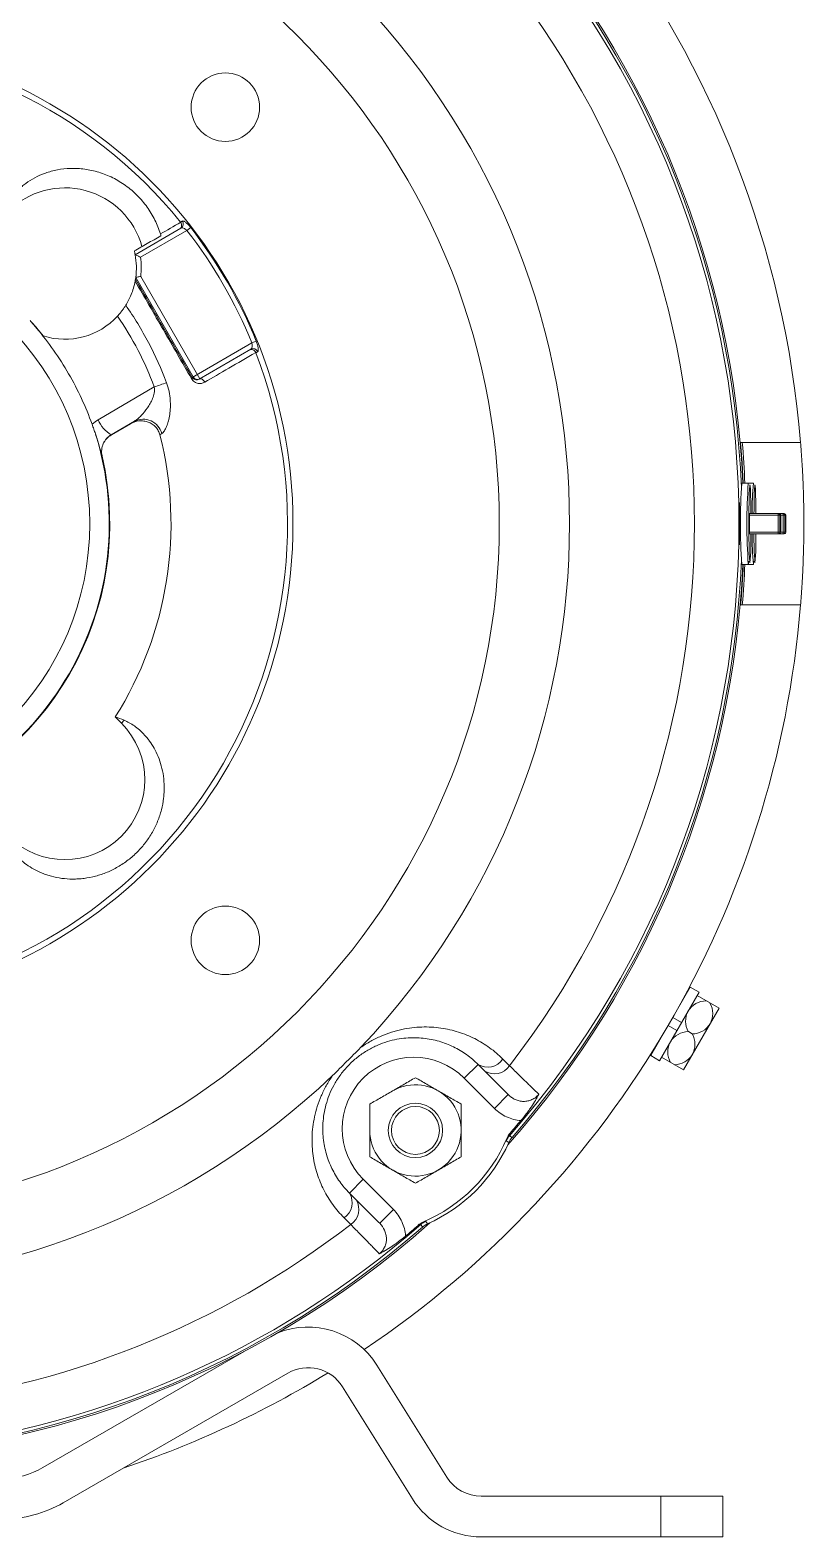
# Paper-space layout '_Right' of a CAD drawing. Header units: inches. Extents: x -10.5 to 6.1, y -6.2 to 9.6.
# Drawn here: x 1.36 to 6.13, y -6.23 to 3.04 of the extents above; entities that cross this region are included whole.
import ezdxf

# ---------------------------------------------------------------- set-up
doc = ezdxf.new("R2010")
doc.units = ezdxf.units.IN
doc.header["$MEASUREMENT"] = 0

psp = doc.layouts.new('_Right')

# ---------------------------------------------------------------- linework, layer by layer
at = {"color": 7, "linetype": 'Continuous', "lineweight": 15}
for p, q in [((2.2868, 1.8567), (2.2974, 1.8628)), ((2.0076, 1.6556), (2.2899, 1.8186)), ((2.3267, 1.8052), (2.0406, 1.64)), ((2.3267, 1.8052), (2.3496, 1.8229)), ((2.0095, 1.505), (2.0111, 1.5157)), ((2.3646, 0.9033), (2.0111, 1.5157)), ((2.0421, 1.522), (2.4056, 0.8923)), ((2.7267, 1.1124), (2.7535, 1.1233)), ((2.359, 0.9001), (2.7267, 1.1124)), ((2.7199, 1.0738), (2.4011, 0.8898)), ((2.762, 1.0582), (2.7514, 1.0521)), ((1.7804, 0.6399), (2.1255, 0.8415)), ((2.003, 0.6309), (1.8599, 0.5473)), ((1.8611, 0.5467), (1.9798, 0.6152)), ((1.8599, 0.5473), (1.8611, 0.5467)), ((6.1046, 0.5), (5.7327, 0.5)), ((5.8139, 0.25), (5.743, 0.25)), ((5.7897, 0.0525), (5.7897, -0.0525)), ((6.0143, 0.0525), (5.7897, 0.0525)), ((5.79, 0.0625), (6.0043, 0.0625)), ((5.9671, -0.0525), (5.9671, 0.0525)), ((5.9774, 0.0525), (5.9774, -0.0525)), ((5.9834, -0.0525), (5.9834, 0.0525)), ((5.9834, -0.0525), (5.9834, 0.0525)), ((5.998, -0.0525), (5.998, 0.0525)), ((6.0083, 0.0525), (6.0083, -0.0525)), ((6.0143, -0.0525), (6.0143, 0.0525)), ((6.0143, -0.0525), (6.0143, 0.0525)), ((5.7897, -0.0525), (6.0143, -0.0525)), ((6.0043, -0.0625), (5.79, -0.0625)), ((5.743, -0.25), (5.8139, -0.25)), ((6.1046, -0.5), (5.7327, -0.5)), ((1.8848, -1.189), (1.923, -1.2272)), ((1.9408, -1.2094), (1.923, -1.2272)), ((5.3391, -3.0017), (5.4258, -2.8514)), ((5.4795, -2.8824), (5.4258, -2.8514)), ((5.236, -3.3042), (5.4795, -2.8824)), ((5.3666, -2.954), (5.3658, -2.9536)), ((5.6026, -2.9818), (5.4673, -2.9036)), ((5.3188, -3.0375), (5.3722, -3.0683)), ((5.6026, -2.9818), (5.3836, -3.3611)), ((5.1823, -3.2732), (5.2691, -3.1229)), ((5.2899, -3.0875), (5.3433, -3.1183)), ((5.4373, -3.1392), (5.4136, -3.1255)), ((5.2408, -3.1701), (5.2416, -3.1706)), ((4.1189, -3.3269), (4.034, -3.4118)), ((4.1599, -3.3679), (4.1189, -3.3269)), ((4.2709, -3.2939), (4.3119, -3.335)), ((5.1823, -3.2732), (5.236, -3.3042)), ((5.3836, -3.3611), (5.2483, -3.283)), ((4.2203, -3.598), (4.034, -3.4118)), ((4.3051, -3.5132), (4.2203, -3.598)), ((4.309, -3.8067), (4.2929, -3.7968)), ((4.3122, -3.7665), (4.3282, -3.7768)), ((3.3269, -4.1189), (3.4118, -4.034)), ((3.4118, -4.034), (3.598, -4.2203)), ((3.3269, -4.1189), (3.3679, -4.1599)), ((3.5132, -4.3051), (3.598, -4.2203)), ((3.335, -4.3119), (3.2939, -4.2709)), ((3.7768, -4.3282), (3.7665, -4.3122)), ((3.7968, -4.2929), (3.8067, -4.309)), ((2.678, -5.0934), (1.4402, -5.808)), ((3.9266, -5.867), (3.4962, -5.1782)), ((1.5652, -6.0245), (2.9472, -5.2267)), ((3.2842, -5.3107), (3.7146, -5.9995)), ((5.625, -5.9845), (4.1386, -5.9845)), ((5.245, -6.2345), (5.245, -5.9845)), ((5.625, -5.9845), (5.625, -6.2345)), ((4.1386, -6.2345), (5.625, -6.2345))]:
    psp.add_line(p, q, dxfattribs=at)
at = {"color": 7, "linetype": 'Continuous', "lineweight": 15, "flags": 128}
for points in [[(1.4028, 1.2032), (1.4227, 1.1796), (1.4422, 1.1556)], [(2.4011, 0.8898), (2.4053, 0.8914), (2.4099, 0.8918), (2.4149, 0.8909), (2.4199, 0.8888), (2.4247, 0.8856), (2.4291, 0.8814), (2.433, 0.8765), (2.4361, 0.8709)], [(5.7356, 0.5), (5.7451, 0.3752), (5.7519, 0.2502), (5.7519, 0.25)], [(5.799, 0.0625), (5.7989, 0.0851), (5.7981, 0.1363), (5.7971, 0.1796), (5.7959, 0.2125), (5.7945, 0.233), (5.793, 0.24), (5.7915, 0.233), (5.7901, 0.2125), (5.7888, 0.1796), (5.7878, 0.1363), (5.7871, 0.0851), (5.7867, 0.0289), (5.7867, -0.0289), (5.7871, -0.0851), (5.7878, -0.1363), (5.7888, -0.1796), (5.7901, -0.2125), (5.7915, -0.233), (5.793, -0.24), (5.793, -0.24)], [(5.8299, 0.0625), (5.8297, 0.0851), (5.829, 0.1363), (5.828, 0.1796), (5.8268, 0.2125), (5.8254, 0.233), (5.8239, 0.24), (5.8224, 0.233), (5.8209, 0.2125), (5.8197, 0.1796), (5.8187, 0.1363), (5.818, 0.0851), (5.8178, 0.0625)], [(5.7855, -0.2306), (5.7845, -0.2427), (5.783, -0.25)], [(5.8164, -0.2306), (5.8154, -0.2427), (5.8139, -0.25)]]:
    psp.add_lwpolyline(points, dxfattribs=at)
at = {"color": 7, "linetype": 'Continuous', "lineweight": 15}
for centre, radius in [((0, 0), 4.2493), ((0, 0), 2.9794), ((2.5633, 2.5633), 0.2109), ((0, 0), 1.7281), ((2.5633, -2.5633), 0.2109), ((3.7335, -3.7335), 0.1672), ((3.7335, -3.7335), 0.1475)]:
    psp.add_circle(centre, radius, dxfattribs=at)
for centre, radius, start, end in [((0, 0), 6.125, 4.68242, 70.31758), ((0, 0), 5.7545, 2.48996, 41.61583), ((0, 0), 5.7255, 318.86442, 41.13558), ((0, 0), 5.7443, 2.21642, 41.10791), ((0, 0), 5.4511, 322.27998, 37.72002), ((0, 0), 4.682, 316.49022, 43.50978), ((0, 0), 2.9457, 39.0741, 140.9259), ((1.5751, 1.5751), 0.492, 15.36974, 135), ((2.2745, 1.844), 0.0297, 301.23979, 39.49182), ((0, 0), 2.9448, 22.1933, 37.8067), ((0, 0), 2.9738, 22.1933, 37.8067), ((1.5751, 1.5751), 0.44, 352.24429, 10.54911), ((1.5751, 1.5751), 0.47, 353.51402, 7.94025), ((1.5751, 1.5751), 0.44, 252.41685, 317.43072), ((0, 0), 2.9457, 279.0741, 20.9259), ((2.7342, 1.0478), 0.0297, 20.50818, 118.76021), ((2.8069, -1.0003), 1.9638, 107.96769, 110.30381), ((2.3492, 0.9018), 0.00996, 299.54707, 350.4034), ((2.3906, 0.9183), 0.03, 209.99564, 299.99564), ((1.9556, 0.7099), 0.1887, 201.76563, 239.50636), ((2.0563, 0.524), 0.1194, 14.92221, 116.51944), ((0, 0), 1.8481, 282.5699, 17.4301), ((0, 0), 2.2285, 327.75533, 14.19478), ((0, 0), 5.7672, 2.48449, 4.97367), ((0, 0), 1.8515, 287.01203, 12.98797), ((9.4316, 0), 3.6971, 176.12265, 183.87735), ((9.156, 0), 3.3823, 175.76115, 184.23885), ((7.6229, 0.095), 1.8157, 175.10309, 181.02585), ((5.8854, 0.055), 0.0957, 175.50564, 181.49539), ((6.0628, 0.055), 0.0957, 175.50564, 181.49539), ((5.9674, 0.0525), 0.01, 359.99018, 89.99018), ((5.9734, 0.0525), 0.01, 359.99018, 89.99018), ((6.0937, 0.055), 0.0957, 175.50564, 181.49539), ((5.9983, 0.0525), 0.01, 359.99018, 89.99018), ((6.0043, 0.0525), 0.01, 359.99018, 89.99018), ((5.8854, -0.055), 0.0957, 178.50461, 184.49436), ((4.0728, -0.0924), 1.7265, 355.09445, 0.99114), ((7.6229, -0.095), 1.8157, 178.97415, 184.89691), ((7.544, -0.0924), 1.7265, 179.00886, 184.90555), ((4.1037, -0.0924), 1.7265, 355.09445, 0.99114), ((6.0628, -0.055), 0.0957, 178.50461, 184.49436), ((5.9674, -0.0525), 0.01, 270.00982, 0.00982), ((5.9734, -0.0525), 0.01, 270.00982, 0.00982), ((6.0937, -0.055), 0.0957, 178.50461, 184.49436), ((5.9983, -0.0525), 0.01, 270.00982, 0.00982), ((6.0043, -0.0525), 0.01, 270.00982, 0.00982), ((0, 0), 5.7545, 318.38417, 357.51004), ((0, 0), 5.7443, 318.89209, 357.78358), ((0, 0), 5.7573, 355.01783, 357.51127), ((0, 0), 5.7672, 355.02633, 357.51551), ((0, 0), 6.125, 303.92408, 355.31758), ((1.5751, -1.5751), 0.492, 225, 45), ((5.5241, -3.0666), 0.1308, 90.44895, 148.58948), ((5.433, -3.014), 0.1308, 331.41052, 29.55105), ((5.5273, -3.061), 0.1308, 151.41052, 209.55105), ((5.4146, -3.2563), 0.1308, 90.44895, 148.58948), ((5.4362, -3.0085), 0.1308, 270.44895, 328.58948), ((5.3235, -3.2037), 0.1308, 331.41052, 29.55105), ((5.4178, -3.2507), 0.1308, 151.41052, 209.55105), ((3.7229, -3.7229), 0.44, 45, 225), ((4.1782, -3.2335), 0.1106, 237.58041, 326.93437), ((4.2192, -3.2746), 0.1106, 237.56634, 326.89273), ((5.3267, -3.1981), 0.1308, 270.44895, 328.58948), ((0, 0), 4.682, 226.49022, 313.50978), ((3.7335, -3.7335), 0.2813, 180, 120), ((0, 0), 5.7182, 319.0282, 320.04144), ((3.4012, -3.4012), 0.973, 293.1602, 336.8398), ((4.4026, -3.8454), 0.12, 138.87039, 156.07125), ((3.4012, -3.4012), 0.9943, 294.06943, 335.93057), ((3.2335, -4.1782), 0.1106, 303.06563, 32.41959), ((3.2746, -4.2192), 0.1106, 303.10727, 32.43366), ((0, 0), 5.7545, 228.38417, 311.61583), ((0, 0), 5.7443, 228.89209, 311.10791), ((0, 0), 5.7255, 275.49741, 311.13558), ((0, 0), 5.4511, 275.8058, 307.72002), ((0, 0), 5.7182, 309.95856, 310.9718), ((3.8454, -4.4026), 0.12, 113.92875, 131.12961), ((3.0722, -5.4432), 0.5, 32, 112.30976), ((0, 0), 6.125, 288.40473, 301.44398), ((3.0722, -5.4432), 0.25, 32, 120), ((1.1902, -5.375), 0.5, 270, 300), ((4.1386, -5.7345), 0.25, 212, 270), ((1.1902, -5.375), 0.75, 270, 300), ((4.1386, -5.7345), 0.5, 212, 270)]:
    psp.add_arc(centre, radius, start, end, dxfattribs=at)
for points, knots in [([(1.2094, 1.9408), (1.22, 1.9655), (1.2348, 1.9914), (1.2654, 2.0306), (1.277, 2.0437), (1.2969, 2.0631), (1.3039, 2.0695), (1.3189, 2.0822), (1.3268, 2.0886), (1.3685, 2.1193), (1.4081, 2.1412), (1.4786, 2.1662), (1.5034, 2.1729), (1.5552, 2.1827), (1.5822, 2.1857), (1.6245, 2.1869), (1.6389, 2.1867), (1.6679, 2.1852), (1.6824, 2.1838), (1.7259, 2.178), (1.755, 2.1717), (1.7985, 2.1584), (1.8131, 2.1533), (1.8417, 2.1419), (1.8558, 2.1357), (1.8972, 2.1152), (1.9237, 2.0993), (1.962, 2.0718), (1.9745, 2.0621), (1.9983, 2.0418), (2.0098, 2.0312), (2.0429, 1.9981), (2.0631, 1.9742), (2.0998, 1.923), (2.1157, 1.8963), (2.1361, 1.8549), (2.1423, 1.8409), (2.1536, 1.8124), (2.1586, 1.7978), (2.1631, 1.7832)], [0, 0, 0, 0, 0.125, 0.125, 0.1875, 0.1875, 0.21875, 0.21875, 0.25, 0.25, 0.375, 0.375, 0.4375, 0.4375, 0.5, 0.5, 0.53125, 0.53125, 0.5625, 0.5625, 0.625, 0.625, 0.65625, 0.65625, 0.6875, 0.6875, 0.75, 0.75, 0.78125, 0.78125, 0.8125, 0.8125, 0.875, 0.875, 0.9375, 0.9375, 0.96875, 0.96875, 1, 1, 1, 1]), ([(2.2882, 1.8548), (2.2906, 1.8512), (2.2923, 1.8472), (2.2941, 1.8391), (2.2942, 1.835), (2.2923, 1.8237), (2.2881, 1.8175), (2.2823, 1.8142)], [0, 0, 0, 0, 0.25, 0.25, 0.5, 0.5, 1, 1, 1, 1]), ([(2.3496, 1.8229), (2.3445, 1.8295), (2.3391, 1.8356), (2.3312, 1.8437), (2.3285, 1.8462), (2.3234, 1.8508), (2.3209, 1.8529), (2.3161, 1.8565), (2.3138, 1.8581), (2.3095, 1.8606), (2.3075, 1.8616), (2.3021, 1.8637), (2.2993, 1.8639), (2.2974, 1.8628)], [0, 0, 0, 0, 0.25, 0.25, 0.375, 0.375, 0.5, 0.5, 0.625, 0.625, 0.75, 0.75, 1, 1, 1, 1]), ([(2.0027, 1.6788), (2.0283, 1.6934), (2.0548, 1.7085), (2.1095, 1.7398), (2.1377, 1.7558), (2.1667, 1.7724)], [0, 0, 0, 0, 0.5, 0.5, 1, 1, 1, 1]), ([(2.2899, 1.8186), (2.2936, 1.8207), (2.2994, 1.8206), (2.3094, 1.8172), (2.3129, 1.8155), (2.3199, 1.8111), (2.3235, 1.8083), (2.3267, 1.8052)], [0, 0, 0, 0, 0.5, 0.5, 0.75, 0.75, 1, 1, 1, 1]), ([(2.0076, 1.6556), (2.0076, 1.6556), (2.0076, 1.656), (2.0072, 1.6577), (2.007, 1.6591), (2.0062, 1.663), (2.0057, 1.6655), (2.0044, 1.6716), (2.0036, 1.6751), (2.0027, 1.6788)], [0, 0, 0, 0, 0.25, 0.25, 0.5, 0.5, 0.75, 0.75, 1, 1, 1, 1]), ([(2.0076, 1.6556), (2.0076, 1.6556), (2.0087, 1.6551), (2.0126, 1.6533), (2.0153, 1.6521), (2.0249, 1.6476), (2.0328, 1.6438), (2.0406, 1.64)], [0, 0, 0, 0, 0.25, 0.25, 0.5, 0.5, 1, 1, 1, 1]), ([(2.0075, 1.4937), (2.0018, 1.4633), (1.9933, 1.4357), (1.9731, 1.3855), (1.9616, 1.3636), (1.9497, 1.3442)], [0, 0, 0, 0, 0.5, 0.5, 1, 1, 1, 1]), ([(2.0075, 1.4937), (2.0081, 1.4967), (2.0085, 1.4993), (2.0092, 1.5035), (2.0094, 1.5048), (2.0095, 1.505)], [0, 0, 0, 0, 0.5, 0.5, 1, 1, 1, 1]), ([(2.3541, 0.8931), (2.297, 0.9923), (2.2396, 1.092), (2.1526, 1.2426), (2.1235, 1.2931), (2.0654, 1.3937), (2.0364, 1.4438), (2.0075, 1.4937)], [0, 0, 0, 0, 0.5, 0.5, 0.75, 0.75, 1, 1, 1, 1]), ([(2.0095, 1.505), (2.0384, 1.4546), (2.0674, 1.4041), (2.1257, 1.3028), (2.1551, 1.2519), (2.2136, 1.1507), (2.2428, 1.1003), (2.301, 0.9999), (2.33, 0.9499), (2.359, 0.9001)], [0, 0, 0, 0, 0.25, 0.25, 0.5, 0.5, 0.75, 0.75, 1, 1, 1, 1]), ([(2.0111, 1.5157), (2.0111, 1.5157), (2.012, 1.5159), (2.0154, 1.5166), (2.0177, 1.517), (2.0264, 1.5188), (2.0343, 1.5204), (2.0421, 1.522)], [0, 0, 0, 0, 0.25, 0.25, 0.5, 0.5, 1, 1, 1, 1]), ([(1.9497, 1.3442), (1.9471, 1.3401), (1.9442, 1.3355), (1.9374, 1.3254), (1.9335, 1.3198), (1.925, 1.3082), (1.9204, 1.3023), (1.9103, 1.29), (1.9049, 1.2837), (1.8991, 1.2774)], [0, 0, 0, 0, 0.25, 0.25, 0.5, 0.5, 0.75, 0.75, 1, 1, 1, 1]), ([(1.9497, 1.3442), (2.0014, 1.2707), (2.0483, 1.1941), (2.1326, 1.0345), (2.1695, 0.9522), (2.2011, 0.8677)], [0, 0, 0, 0, 0.5, 0.5, 1, 1, 1, 1]), ([(1.4012, 1.2027), (1.3942, 1.211), (1.3874, 1.2191), (1.3741, 1.2351), (1.3675, 1.2429), (1.361, 1.2502)], [0, 0, 0, 0, 0.5, 0.5, 1, 1, 1, 1]), ([(1.361, 1.2502), (1.3676, 1.243), (1.3745, 1.2354), (1.3885, 1.2196), (1.3956, 1.2115), (1.4028, 1.2032)], [0, 0, 0, 0, 0.5, 0.5, 1, 1, 1, 1]), ([(2.1255, 0.8415), (2.0968, 0.9186), (2.0635, 0.9937), (1.9877, 1.1398), (1.9455, 1.21), (1.8991, 1.2774)], [0, 0, 0, 0, 0.5, 0.5, 1, 1, 1, 1]), ([(1.7421, 0.6122), (1.7037, 0.7196), (1.6557, 0.8232), (1.5404, 1.0228), (1.4747, 1.116), (1.4012, 1.2027)], [0, 0, 0, 0, 0.5, 0.5, 1, 1, 1, 1]), ([(2.762, 1.0582), (2.7638, 1.0593), (2.7651, 1.0619), (2.7663, 1.0695), (2.7662, 1.0746), (2.7651, 1.0835), (2.7645, 1.0868), (2.7631, 1.0935), (2.7623, 1.097), (2.7602, 1.1043), (2.7591, 1.1081), (2.7565, 1.1157), (2.755, 1.1195), (2.7535, 1.1233)], [0, 0, 0, 0, 0.25, 0.25, 0.5, 0.5, 0.625, 0.625, 0.75, 0.75, 0.875, 0.875, 1, 1, 1, 1]), ([(2.7504, 1.0543), (2.6927, 1.0207), (2.6376, 0.9885), (2.5324, 0.9272), (2.4825, 0.8981), (2.4361, 0.8709)], [0, 0, 0, 0, 0.5, 0.5, 1, 1, 1, 1]), ([(2.7504, 1.0543), (2.7485, 1.0582), (2.7459, 1.0616), (2.7398, 1.0672), (2.7362, 1.0694), (2.7255, 1.0734), (2.7181, 1.0728), (2.7123, 1.0694)], [0, 0, 0, 0, 0.25, 0.25, 0.5, 0.5, 1, 1, 1, 1]), ([(2.7267, 1.1124), (2.7289, 1.1036), (2.7291, 1.0948), (2.7264, 1.0811), (2.7236, 1.076), (2.7199, 1.0738)], [0, 0, 0, 0, 0.5, 0.5, 1, 1, 1, 1]), ([(2.1255, 0.8415), (2.1267, 0.8351), (2.1271, 0.8289), (2.1269, 0.8165), (2.1261, 0.8103), (2.1229, 0.7924), (2.1193, 0.7812), (2.1109, 0.76), (2.1059, 0.7498), (2.0952, 0.7306), (2.0895, 0.7215), (2.0715, 0.6954), (2.0584, 0.6795), (2.0381, 0.6587), (2.0313, 0.6523), (2.0173, 0.6406), (2.0102, 0.6353), (2.003, 0.6309)], [0, 0, 0, 0, 0.0625, 0.0625, 0.125, 0.125, 0.25, 0.25, 0.375, 0.375, 0.5, 0.5, 0.75, 0.75, 0.875, 0.875, 1, 1, 1, 1]), ([(2.1717, 0.5548), (2.1773, 0.5589), (2.1826, 0.5649), (2.1925, 0.5798), (2.197, 0.5887), (2.2032, 0.6038), (2.2052, 0.6091), (2.2089, 0.6204), (2.2106, 0.6263), (2.2155, 0.6447), (2.2182, 0.6579), (2.2223, 0.6858), (2.2238, 0.7005), (2.225, 0.7318), (2.2248, 0.7479), (2.2229, 0.7729), (2.2219, 0.7813), (2.2195, 0.7985), (2.218, 0.8072), (2.2125, 0.8332), (2.2076, 0.8505), (2.2011, 0.8677)], [0, 0, 0, 0, 0.125, 0.125, 0.25, 0.25, 0.3125, 0.3125, 0.375, 0.375, 0.5, 0.5, 0.625, 0.625, 0.75, 0.75, 0.8125, 0.8125, 0.875, 0.875, 1, 1, 1, 1]), ([(2.3541, 0.8931), (2.3591, 0.8843), (2.3659, 0.8776), (2.38, 0.8682), (2.3874, 0.8654), (2.4019, 0.8625), (2.4092, 0.8625), (2.4231, 0.8649), (2.4298, 0.8672), (2.4361, 0.8709)], [0, 0, 0, 0, 0.25, 0.25, 0.5, 0.5, 0.75, 0.75, 1, 1, 1, 1]), ([(2.4011, 0.8898), (2.3981, 0.888), (2.395, 0.8869), (2.3884, 0.8855), (2.385, 0.8853), (2.378, 0.8861), (2.3744, 0.887), (2.3687, 0.89), (2.3668, 0.8913), (2.3638, 0.8939), (2.3629, 0.8949), (2.3609, 0.8972), (2.3599, 0.8985), (2.359, 0.9001)], [0, 0, 0, 0, 0.25, 0.25, 0.5, 0.5, 0.75, 0.75, 0.875, 0.875, 0.9375, 0.9375, 1, 1, 1, 1]), ([(1.7632, 0.5536), (1.7602, 0.5629), (1.7567, 0.5723), (1.7496, 0.5918), (1.7458, 0.6019), (1.7421, 0.6122)], [0, 0, 0, 0, 0.5, 0.5, 1, 1, 1, 1]), ([(2.1604, 0.5465), (2.1581, 0.5556), (2.1547, 0.5642), (2.1459, 0.5806), (2.1404, 0.5884), (2.1278, 0.6021), (2.1206, 0.6082), (2.105, 0.6185), (2.0967, 0.6226), (2.0791, 0.629), (2.07, 0.6311), (2.0515, 0.6333), (2.042, 0.6333), (2.0142, 0.6305), (1.9961, 0.6246), (1.9798, 0.6152)], [0, 0, 0, 0, 0.125, 0.125, 0.25, 0.25, 0.375, 0.375, 0.5, 0.5, 0.625, 0.625, 0.75, 0.75, 1, 1, 1, 1]), ([(1.7632, 0.5536), (1.7679, 0.5394), (1.772, 0.5263), (1.7797, 0.5017), (1.7832, 0.4901), (1.7898, 0.468), (1.7928, 0.4575), (1.7972, 0.442), (1.7986, 0.4368), (1.8014, 0.4265), (1.8028, 0.4213), (1.8042, 0.4161)], [0, 0, 0, 0, 0.25, 0.25, 0.5, 0.5, 0.75, 0.75, 0.875, 0.875, 1, 1, 1, 1]), ([(1.8599, 0.5473), (1.8492, 0.541), (1.8396, 0.5331), (1.8232, 0.5146), (1.8164, 0.504), (1.8064, 0.4813), (1.803, 0.4689), (1.8004, 0.4438), (1.801, 0.4308), (1.8038, 0.418)], [0, 0, 0, 0, 0.25, 0.25, 0.5, 0.5, 0.75, 0.75, 1, 1, 1, 1]), ([(1.8611, 0.5467), (1.8502, 0.5404), (1.8405, 0.5325), (1.8236, 0.5138), (1.8167, 0.5032), (1.809, 0.486), (1.8069, 0.48), (1.8037, 0.4679), (1.8025, 0.4618), (1.8012, 0.4493), (1.801, 0.443), (1.8016, 0.4304), (1.8025, 0.4242), (1.8038, 0.418)], [0, 0, 0, 0, 0.25, 0.25, 0.5, 0.5, 0.625, 0.625, 0.75, 0.75, 0.875, 0.875, 1, 1, 1, 1]), ([(6.1046, 0.5), (6.1046, 0.5), (6.1048, 0.4968), (6.1056, 0.4872), (6.1059, 0.4833), (6.1067, 0.4737), (6.1071, 0.4682), (6.1085, 0.4493), (6.1096, 0.434), (6.1115, 0.4068), (6.1121, 0.397), (6.1135, 0.3761), (6.1141, 0.3651), (6.1161, 0.3305), (6.1174, 0.3053), (6.1193, 0.2644), (6.1199, 0.2502), (6.121, 0.2213), (6.1221, 0.1918), (6.1229, 0.1612), (6.1236, 0.1299), (6.124, 0.1138), (6.1247, 0.0654), (6.125, 0.033), (6.125, -0.016), (6.1249, -0.0323), (6.1247, -0.0651), (6.1245, -0.0814), (6.1237, -0.1295), (6.123, -0.1607), (6.1215, -0.2061), (6.121, -0.2211), (6.1199, -0.2501), (6.1193, -0.2641), (6.1175, -0.3047), (6.1162, -0.33), (6.1135, -0.3767), (6.1121, -0.3974), (6.1103, -0.4245), (6.1097, -0.4329), (6.1086, -0.4484), (6.108, -0.4555), (6.1066, -0.4744), (6.1059, -0.4839), (6.1048, -0.4967), (6.1046, -0.5), (6.1046, -0.5)], [0, 0, 0, 0, 0.0625, 0.0625, 0.09375, 0.09375, 0.125, 0.125, 0.1875, 0.1875, 0.21875, 0.21875, 0.25, 0.25, 0.3125, 0.3125, 0.34375, 0.34375, 0.375, 0.40625, 0.40625, 0.4375, 0.4375, 0.5, 0.5, 0.53125, 0.53125, 0.5625, 0.5625, 0.625, 0.625, 0.65625, 0.65625, 0.6875, 0.6875, 0.75, 0.75, 0.8125, 0.8125, 0.84375, 0.84375, 0.875, 0.875, 0.9375, 0.9375, 1, 1, 1, 1]), ([(5.7277, 0.1299), (5.7277, 0.1299), (5.7277, 0.1296), (5.7277, 0.1292), (5.7277, 0.1289), (5.7277, 0.1281), (5.7277, 0.1276), (5.7277, 0.1259), (5.7277, 0.1247), (5.7277, 0.1212), (5.7277, 0.1187), (5.7277, 0.1113), (5.7278, 0.1062), (5.7278, 0.0905), (5.7279, 0.0797), (5.728, 0.0576), (5.728, 0.0463), (5.728, 0.0232), (5.7281, 0.0115), (5.7281, -0.0117), (5.728, -0.0233), (5.728, -0.0463), (5.728, -0.0578), (5.7279, -0.0799), (5.7278, -0.0906), (5.7278, -0.1061), (5.7277, -0.1112), (5.7277, -0.1186), (5.7277, -0.1211), (5.7277, -0.1246), (5.7277, -0.1258), (5.7277, -0.1275), (5.7277, -0.1281), (5.7277, -0.1289), (5.7277, -0.1291), (5.7277, -0.1296), (5.7277, -0.1299), (5.7277, -0.1299)], [0, 0, 0, 0, 0.003906, 0.003906, 0.007812, 0.007812, 0.015625, 0.015625, 0.03125, 0.03125, 0.0625, 0.0625, 0.125, 0.125, 0.25, 0.25, 0.375, 0.375, 0.5, 0.5, 0.625, 0.625, 0.75, 0.75, 0.875, 0.875, 0.9375, 0.9375, 0.96875, 0.96875, 0.984375, 0.984375, 0.992187, 0.992187, 0.996094, 0.996094, 1, 1, 1, 1]), ([(1.9408, -1.2094), (1.9608, -1.218), (1.9817, -1.2294), (2.0238, -1.2591), (2.0452, -1.2774), (2.0712, -1.3059), (2.0764, -1.3119), (2.0867, -1.3244), (2.0917, -1.331), (2.1066, -1.3515), (2.116, -1.3662), (2.1337, -1.3978), (2.1419, -1.4147), (2.1568, -1.4509), (2.1634, -1.4702), (2.1798, -1.5303), (2.1862, -1.5735), (2.1868, -1.6311), (2.1865, -1.6428), (2.1852, -1.6663), (2.1842, -1.678), (2.1799, -1.7133), (2.1755, -1.7369), (2.1664, -1.7722), (2.163, -1.784), (2.1552, -1.8075), (2.1509, -1.8193), (2.1369, -1.854), (2.126, -1.8765), (2.1013, -1.92), (2.0874, -1.9411), (2.0564, -1.9819), (2.0398, -2.0011), (2.0041, -2.037), (1.9852, -2.0537), (1.9549, -2.077), (1.9445, -2.0845), (1.9234, -2.0986), (1.9127, -2.1053), (1.8801, -2.1241), (1.8577, -2.1352), (1.8118, -2.1542), (1.788, -2.1622), (1.7407, -2.1747), (1.7171, -2.1793), (1.6817, -2.1838), (1.67, -2.1849), (1.6465, -2.1864), (1.6347, -2.1867), (1.5769, -2.1865), (1.5333, -2.1803), (1.4825, -2.1668), (1.4726, -2.1638), (1.4533, -2.1574), (1.444, -2.1539), (1.4168, -2.1429), (1.3998, -2.1347), (1.3678, -2.117), (1.3528, -2.1075), (1.3254, -2.0877), (1.3129, -2.0775), (1.2786, -2.0464), (1.2599, -2.0249), (1.2295, -1.982), (1.218, -1.9609), (1.2094, -1.9408)], [0, 0, 0, 0, 0.0625, 0.0625, 0.125, 0.125, 0.140625, 0.140625, 0.15625, 0.15625, 0.1875, 0.1875, 0.21875, 0.21875, 0.25, 0.25, 0.3125, 0.3125, 0.328125, 0.328125, 0.34375, 0.34375, 0.375, 0.375, 0.390625, 0.390625, 0.40625, 0.40625, 0.4375, 0.4375, 0.46875, 0.46875, 0.5, 0.5, 0.53125, 0.53125, 0.546875, 0.546875, 0.5625, 0.5625, 0.59375, 0.59375, 0.625, 0.625, 0.65625, 0.65625, 0.671875, 0.671875, 0.6875, 0.6875, 0.75, 0.75, 0.765625, 0.765625, 0.78125, 0.78125, 0.8125, 0.8125, 0.84375, 0.84375, 0.875, 0.875, 0.9375, 0.9375, 1, 1, 1, 1]), ([(3.3957, -3.2235), (3.4159, -3.2093), (3.4366, -3.1963), (3.479, -3.1727), (3.5003, -3.1622), (3.5429, -3.1439), (3.5641, -3.136), (3.5961, -3.1258), (3.6067, -3.1227), (3.628, -3.117), (3.6387, -3.1145), (3.6915, -3.103), (3.7325, -3.0982), (3.7925, -3.0963), (3.8123, -3.0965), (3.8514, -3.0987), (3.8707, -3.1006), (3.9274, -3.1086), (3.9635, -3.117), (4.033, -3.1389), (4.0663, -3.1525), (4.1302, -3.1848), (4.1609, -3.2035), (4.2185, -3.2453), (4.2456, -3.2685), (4.2709, -3.2939)], [0, 0, 0, 0, 0.0625, 0.0625, 0.125, 0.125, 0.1875, 0.1875, 0.21875, 0.21875, 0.25, 0.25, 0.375, 0.375, 0.4375, 0.4375, 0.5, 0.5, 0.625, 0.625, 0.75, 0.75, 0.875, 0.875, 1, 1, 1, 1]), ([(4.1189, -3.3269), (4.0968, -3.3048), (4.073, -3.2848), (4.0224, -3.2487), (3.9954, -3.2327), (3.9391, -3.2054), (3.9096, -3.194), (3.8477, -3.176), (3.8153, -3.1695), (3.747, -3.1624), (3.7117, -3.1618), (3.6568, -3.1665), (3.6381, -3.169), (3.5999, -3.1763), (3.5802, -3.181), (3.5409, -3.1929), (3.5212, -3.2001), (3.4912, -3.213), (3.4812, -3.2176), (3.4611, -3.2278), (3.4509, -3.2333), (3.4209, -3.2508), (3.4013, -3.2638), (3.3631, -3.2931), (3.3444, -3.3095), (3.3097, -3.3441), (3.2937, -3.3625), (3.264, -3.4011), (3.2506, -3.4212), (3.2274, -3.461), (3.2174, -3.481), (3.2001, -3.521), (3.1928, -3.5412), (3.175, -3.6003), (3.1681, -3.6382), (3.1634, -3.6937), (3.1627, -3.7119), (3.1632, -3.7473), (3.1642, -3.7646), (3.1696, -3.8154), (3.176, -3.8478), (3.1896, -3.8946), (3.1948, -3.9099), (3.2063, -3.9396), (3.2126, -3.954), (3.2331, -3.9962), (3.249, -4.0228), (3.2848, -4.0731), (3.3048, -4.0967), (3.3269, -4.1189)], [0, 0, 0, 0, 0.0625, 0.0625, 0.125, 0.125, 0.1875, 0.1875, 0.25, 0.25, 0.3125, 0.3125, 0.34375, 0.34375, 0.375, 0.375, 0.40625, 0.40625, 0.421875, 0.421875, 0.4375, 0.4375, 0.46875, 0.46875, 0.5, 0.5, 0.53125, 0.53125, 0.5625, 0.5625, 0.59375, 0.59375, 0.625, 0.625, 0.6875, 0.6875, 0.71875, 0.71875, 0.75, 0.75, 0.8125, 0.8125, 0.84375, 0.84375, 0.875, 0.875, 0.9375, 0.9375, 1, 1, 1, 1]), ([(3.3957, -3.2235), (3.3817, -3.2382), (3.3673, -3.2525), (3.3384, -3.281), (3.3095, -3.3095), (3.281, -3.3384), (3.2525, -3.3673), (3.2382, -3.3817), (3.2235, -3.3957)], [0, 0, 0, 0, 0.25, 0.25, 0.5, 0.75, 0.75, 1, 1, 1, 1]), ([(4.3119, -3.335), (4.3342, -3.3567), (4.3548, -3.3767), (4.3924, -3.4133), (4.4095, -3.4299), (4.4324, -3.4522), (4.4396, -3.4592), (4.453, -3.4722), (4.4591, -3.4782), (4.4761, -3.4947), (4.4853, -3.5037), (4.4925, -3.5107)], [0, 0, 0, 0, 0.25, 0.25, 0.5, 0.5, 0.625, 0.625, 0.75, 0.75, 1, 1, 1, 1]), ([(3.2939, -4.2709), (3.2684, -4.2456), (3.2454, -4.2186), (3.2039, -4.1614), (3.1854, -4.1313), (3.1532, -4.0678), (3.1394, -4.0344), (3.1171, -3.964), (3.1087, -3.9276), (3.098, -3.8525), (3.0957, -3.8137), (3.0975, -3.7533), (3.0991, -3.7326), (3.1041, -3.6913), (3.1076, -3.6705), (3.1167, -3.6285), (3.1223, -3.6073), (3.1359, -3.5646), (3.1439, -3.5429), (3.1623, -3.5001), (3.1727, -3.4789), (3.1902, -3.4475), (3.1964, -3.437), (3.2094, -3.4162), (3.2163, -3.4059), (3.2235, -3.3957)], [0, 0, 0, 0, 0.125, 0.125, 0.25, 0.25, 0.375, 0.375, 0.5, 0.5, 0.625, 0.625, 0.6875, 0.6875, 0.75, 0.75, 0.8125, 0.8125, 0.875, 0.875, 0.9375, 0.9375, 0.96875, 0.96875, 1, 1, 1, 1]), ([(3.7335, -3.4088), (3.7106, -3.422), (3.6872, -3.4355), (3.6403, -3.4626), (3.6167, -3.4762), (3.5929, -3.49)], [0, 0, 0, 0, 0.5, 0.5, 1, 1, 1, 1]), ([(3.7335, -3.4088), (3.7565, -3.422), (3.7797, -3.4354), (3.8265, -3.4625), (3.8502, -3.4761), (3.8741, -3.49)], [0, 0, 0, 0, 0.5, 0.5, 1, 1, 1, 1]), ([(4.3051, -3.5132), (4.2982, -3.5062), (4.2899, -3.4979), (4.2753, -3.4834), (4.2701, -3.4781), (4.2591, -3.4671), (4.2533, -3.4613), (4.2227, -3.4308), (4.1937, -3.4017), (4.1599, -3.3679)], [0, 0, 0, 0, 0.25, 0.25, 0.375, 0.375, 0.5, 0.5, 1, 1, 1, 1]), ([(3.5929, -3.49), (3.5691, -3.5037), (3.545, -3.5176), (3.4981, -3.5447), (3.475, -3.558), (3.4523, -3.5711)], [0, 0, 0, 0, 0.5, 0.5, 1, 1, 1, 1]), ([(3.8741, -3.49), (3.8861, -3.4968), (3.8981, -3.5038), (3.9218, -3.5175), (3.9336, -3.5243), (3.9687, -3.5445), (3.9918, -3.5579), (4.0148, -3.5711)], [0, 0, 0, 0, 0.25, 0.25, 0.5, 0.5, 1, 1, 1, 1]), ([(4.3051, -3.5132), (4.3113, -3.5193), (4.3179, -3.5249), (4.3321, -3.5349), (4.3398, -3.5393), (4.3558, -3.5466), (4.3641, -3.5495), (4.3812, -3.5535), (4.3902, -3.5546), (4.4079, -3.5549), (4.4167, -3.5541), (4.4343, -3.5505), (4.4428, -3.5477), (4.4589, -3.5402), (4.4667, -3.5354), (4.4807, -3.5242), (4.4869, -3.5178), (4.4925, -3.5107)], [0, 0, 0, 0, 0.125, 0.125, 0.25, 0.25, 0.375, 0.375, 0.5, 0.5, 0.625, 0.625, 0.75, 0.75, 0.875, 0.875, 1, 1, 1, 1]), ([(4.3831, -3.6724), (4.395, -3.6581), (4.4064, -3.6439), (4.4226, -3.6225), (4.4279, -3.6154), (4.4378, -3.6016), (4.4426, -3.5948), (4.4563, -3.5746), (4.4646, -3.5614), (4.4759, -3.5421), (4.4795, -3.5357), (4.4862, -3.5231), (4.4894, -3.5169), (4.4925, -3.5107)], [0, 0, 0, 0, 0.25, 0.25, 0.375, 0.375, 0.5, 0.5, 0.75, 0.75, 0.875, 0.875, 1, 1, 1, 1]), ([(3.4523, -3.7335), (3.4523, -3.7197), (3.4523, -3.7059), (3.4523, -3.6785), (3.4523, -3.6649), (3.4523, -3.6244), (3.4523, -3.5976), (3.4523, -3.5711)], [0, 0, 0, 0, 0.25, 0.25, 0.5, 0.5, 1, 1, 1, 1]), ([(4.0148, -3.5711), (4.0148, -3.5977), (4.0148, -3.6245), (4.0148, -3.6785), (4.0148, -3.7059), (4.0148, -3.7335)], [0, 0, 0, 0, 0.5, 0.5, 1, 1, 1, 1]), ([(4.3831, -3.6724), (4.3677, -3.6715), (4.3525, -3.669), (4.3231, -3.6616), (4.3088, -3.6565), (4.281, -3.6437), (4.2677, -3.636), (4.2428, -3.6187), (4.2311, -3.6089), (4.2203, -3.598)], [0, 0, 0, 0, 0.25, 0.25, 0.5, 0.5, 0.75, 0.75, 1, 1, 1, 1]), ([(3.4523, -3.8959), (3.4523, -3.8693), (3.4523, -3.8426), (3.4523, -3.7885), (3.4523, -3.7612), (3.4523, -3.7335)], [0, 0, 0, 0, 0.5, 0.5, 1, 1, 1, 1]), ([(4.0148, -3.7335), (4.0148, -3.7473), (4.0148, -3.7611), (4.0148, -3.7885), (4.0148, -3.8021), (4.0148, -3.8427), (4.0148, -3.8694), (4.0148, -3.8959)], [0, 0, 0, 0, 0.25, 0.25, 0.5, 0.5, 1, 1, 1, 1]), ([(4.2929, -3.7968), (4.2925, -3.7965), (4.2926, -3.7953), (4.2936, -3.7909), (4.2945, -3.7878), (4.2958, -3.7839)], [0, 0, 0, 0, 0.5, 0.5, 1, 1, 1, 1]), ([(4.3174, -3.7494), (4.3155, -3.7546), (4.314, -3.7587), (4.3122, -3.7646), (4.3118, -3.7663), (4.3122, -3.7665)], [0, 0, 0, 0, 0.5, 0.5, 1, 1, 1, 1]), ([(3.5929, -3.9771), (3.581, -3.9702), (3.569, -3.9633), (3.5453, -3.9496), (3.5335, -3.9428), (3.4984, -3.9225), (3.4752, -3.9092), (3.4523, -3.8959)], [0, 0, 0, 0, 0.25, 0.25, 0.5, 0.5, 1, 1, 1, 1]), ([(3.7335, -4.0583), (3.7105, -4.045), (3.6873, -4.0316), (3.6405, -4.0046), (3.6169, -3.9909), (3.5929, -3.9771)], [0, 0, 0, 0, 0.5, 0.5, 1, 1, 1, 1]), ([(3.8741, -3.9771), (3.8503, -3.9908), (3.8262, -4.0048), (3.7793, -4.0319), (3.7563, -4.0452), (3.7335, -4.0583)], [0, 0, 0, 0, 0.5, 0.5, 1, 1, 1, 1]), ([(4.0148, -3.8959), (3.9919, -3.9091), (3.9685, -3.9226), (3.9215, -3.9497), (3.8979, -3.9634), (3.8741, -3.9771)], [0, 0, 0, 0, 0.5, 0.5, 1, 1, 1, 1]), ([(3.3679, -4.1599), (3.4017, -4.1937), (3.4308, -4.2227), (3.4613, -4.2533), (3.4671, -4.2591), (3.4781, -4.2701), (3.4834, -4.2753), (3.4979, -4.2899), (3.5062, -4.2982), (3.5132, -4.3051)], [0, 0, 0, 0, 0.5, 0.5, 0.625, 0.625, 0.75, 0.75, 1, 1, 1, 1]), ([(3.598, -4.2203), (3.6089, -4.2311), (3.6187, -4.2428), (3.6362, -4.2679), (3.6438, -4.2811), (3.6564, -4.3086), (3.6615, -4.323), (3.6691, -4.3527), (3.6715, -4.3678), (3.6724, -4.3831)], [0, 0, 0, 0, 0.25, 0.25, 0.5, 0.5, 0.75, 0.75, 1, 1, 1, 1]), ([(3.5107, -4.4925), (3.5038, -4.4854), (3.4949, -4.4762), (3.4785, -4.4594), (3.4725, -4.4532), (3.4595, -4.4399), (3.4525, -4.4327), (3.4302, -4.4098), (3.4136, -4.3928), (3.3769, -4.355), (3.3567, -4.3342), (3.335, -4.3119)], [0, 0, 0, 0, 0.25, 0.25, 0.375, 0.375, 0.5, 0.5, 0.75, 0.75, 1, 1, 1, 1]), ([(3.5107, -4.4925), (3.5178, -4.4869), (3.5243, -4.4806), (3.5354, -4.4665), (3.5401, -4.459), (3.5477, -4.4428), (3.5505, -4.4342), (3.5541, -4.4168), (3.5549, -4.4079), (3.5546, -4.3901), (3.5535, -4.3814), (3.5495, -4.3642), (3.5466, -4.3558), (3.5358, -4.3319), (3.5255, -4.3175), (3.5132, -4.3051)], [0, 0, 0, 0, 0.125, 0.125, 0.25, 0.25, 0.375, 0.375, 0.5, 0.5, 0.625, 0.625, 0.75, 0.75, 1, 1, 1, 1]), ([(3.7665, -4.3122), (3.7663, -4.3118), (3.7646, -4.3122), (3.7587, -4.314), (3.7546, -4.3155), (3.7494, -4.3174)], [0, 0, 0, 0, 0.5, 0.5, 1, 1, 1, 1]), ([(3.7839, -4.2958), (3.7878, -4.2945), (3.7909, -4.2936), (3.7953, -4.2926), (3.7965, -4.2925), (3.7968, -4.2929)], [0, 0, 0, 0, 0.5, 0.5, 1, 1, 1, 1]), ([(3.6724, -4.3831), (3.6581, -4.395), (3.6439, -4.4064), (3.6225, -4.4226), (3.6154, -4.4279), (3.6016, -4.4378), (3.5948, -4.4426), (3.5746, -4.4563), (3.5614, -4.4646), (3.5421, -4.4759), (3.5357, -4.4795), (3.5231, -4.4862), (3.5169, -4.4894), (3.5107, -4.4925)], [0, 0, 0, 0, 0.25, 0.25, 0.375, 0.375, 0.5, 0.5, 0.75, 0.75, 0.875, 0.875, 1, 1, 1, 1])]:
    psp.add_open_spline(points, degree=3, knots=knots, dxfattribs=at)
for points in [[(2.1631, 1.7832), (2.2034, 1.8063), (2.2452, 1.8302), (2.2882, 1.8548)], [(2.2882, 1.8548), (2.2878, 1.8555), (2.2873, 1.8561), (2.2868, 1.8567)], [(2.1667, 1.7724), (2.1654, 1.7759), (2.1642, 1.7796), (2.1631, 1.7832)], [(2.0111, 1.5157), (2.0111, 1.5157), (2.0111, 1.5157), (2.0111, 1.5157)], [(1.4028, 1.2032), (1.4022, 1.203), (1.4017, 1.2028), (1.4012, 1.2027)], [(2.7514, 1.0521), (2.7511, 1.0528), (2.7508, 1.0536), (2.7504, 1.0543)], [(1.7421, 0.6122), (1.754, 0.6227), (1.7667, 0.6319), (1.7804, 0.6399)], [(1.9798, 0.6152), (1.987, 0.6201), (1.9947, 0.6254), (2.003, 0.6309)], [(2.1717, 0.5548), (2.1678, 0.5519), (2.1641, 0.5492), (2.1604, 0.5465)], [(1.8042, 0.4161), (1.804, 0.4168), (1.8039, 0.4174), (1.8038, 0.418)], [(1.9408, -1.2094), (1.9203, -1.2006), (1.9017, -1.1938), (1.8848, -1.189)], [(4.2958, -3.7839), (4.3012, -3.7712), (4.3084, -3.7597), (4.3174, -3.7494)], [(4.3282, -3.7768), (4.3203, -3.7858), (4.3139, -3.7958), (4.309, -3.8067)], [(3.7494, -4.3174), (3.7597, -4.3084), (3.7712, -4.3012), (3.7839, -4.2958)], [(3.8067, -4.309), (3.7958, -4.3139), (3.7858, -4.3203), (3.7768, -4.3282)]]:
    psp.add_open_spline(points, degree=3, dxfattribs=at)

doc.saveas('drawing.dxf')
